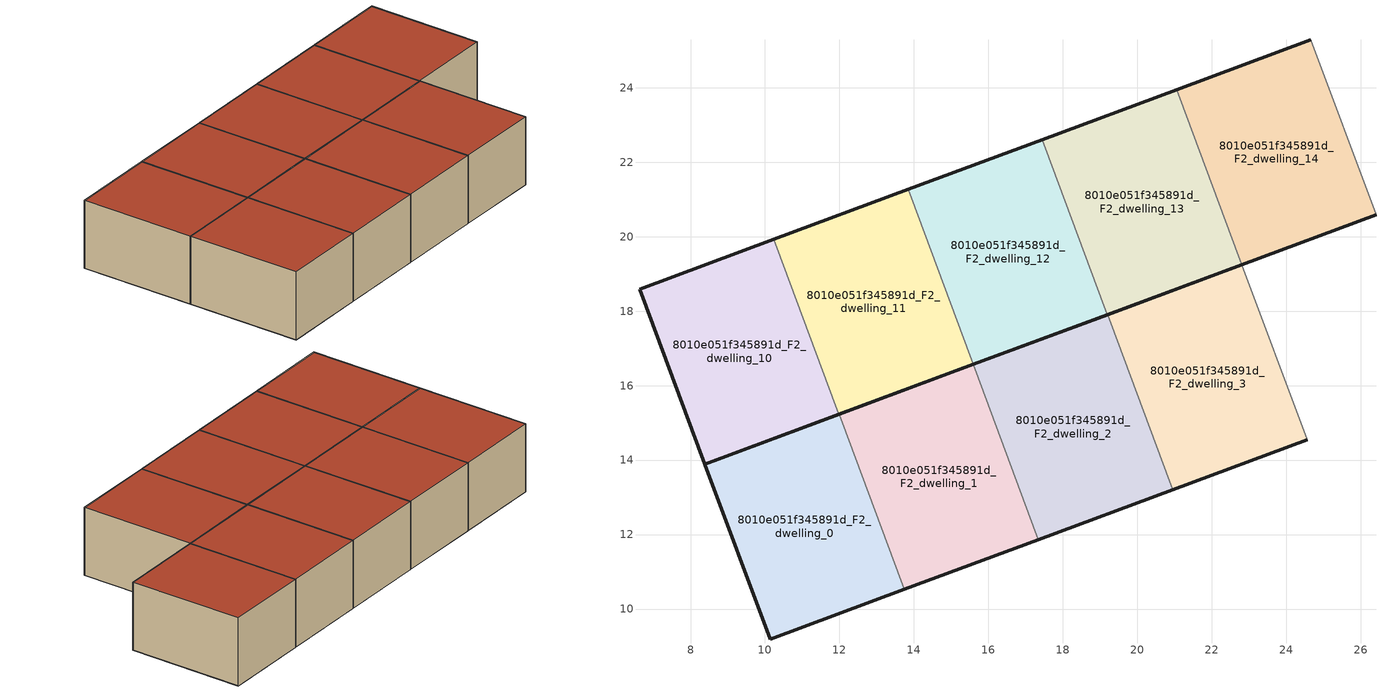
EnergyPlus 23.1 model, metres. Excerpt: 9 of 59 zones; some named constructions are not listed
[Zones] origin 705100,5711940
8010e051f345891d_F2_dwelling_0
 floor to 8010e051f345891d_F1_dwelling_0 (EU_floor_Construction): 13.74,10.53 11.99,15.23 8.38,13.89 10.14,9.19 z6
 wall outside (EU_wall_Construction): 13.74,10.53 10.14,9.19 8.38,13.89 11.99,15.23 z6:9
 wall to 8010e051f345891d_F2_dwelling_1 (EU_wall_Construction): 11.99,15.23 13.74,10.53 z6:9
 roof outside (EU_roof_Construction): 11.99,15.23 13.74,10.53 10.14,9.19 8.38,13.89 z9
8010e051f345891d_F2_dwelling_1
 floor to 8010e051f345891d_F1_dwelling_1 (EU_floor_Construction): 17.34,11.87 15.6,16.57 11.99,15.23 13.74,10.53 z6
 wall outside (EU_wall_Construction): 17.34,11.87 13.74,10.53 / 11.99,15.23 15.6,16.57 z6:9
 wall to 8010e051f345891d_F2_dwelling_2 (EU_wall_Construction): 15.6,16.57 17.34,11.87 z6:9
 roof outside (EU_roof_Construction): 15.6,16.57 17.34,11.87 13.74,10.53 11.99,15.23 z9
8010e051f345891d_F2_dwelling_10
 floor to 8010e051f345891d_F1_dwelling_10 (EU_floor_Construction): 11.99,15.23 10.24,19.93 6.63,18.59 8.38,13.89 z6
 wall outside (EU_wall_Construction): 11.99,15.23 8.38,13.89 6.63,18.59 10.24,19.93 z6:9
 wall to 8010e051f345891d_F2_dwelling_11 (EU_wall_Construction): 10.24,19.93 11.99,15.23 z6:9
 roof outside (EU_roof_Construction): 10.24,19.93 11.99,15.23 8.38,13.89 6.63,18.59 z9
8010e051f345891d_F2_dwelling_11
 floor to 8010e051f345891d_F1_dwelling_11 (EU_floor_Construction): 15.59,16.57 13.85,21.27 10.24,19.93 11.99,15.23 z6
 wall outside (EU_wall_Construction): 15.59,16.57 11.99,15.23 / 10.24,19.93 13.85,21.27 z6:9
 wall to 8010e051f345891d_F2_dwelling_12 (EU_wall_Construction): 13.85,21.27 15.59,16.57 z6:9
 roof outside (EU_roof_Construction): 13.85,21.27 15.59,16.57 11.99,15.23 10.24,19.93 z9
8010e051f345891d_F2_dwelling_12
 floor to 8010e051f345891d_F1_dwelling_12 (EU_floor_Construction): 19.2,17.91 17.45,22.61 13.85,21.27 15.59,16.57 z6
 wall outside (EU_wall_Construction): 19.2,17.91 15.59,16.57 / 13.85,21.27 17.45,22.61 z6:9
 wall to 8010e051f345891d_F2_dwelling_13 (EU_wall_Construction): 17.45,22.61 19.2,17.91 z6:9
 roof outside (EU_roof_Construction): 17.45,22.61 19.2,17.91 15.59,16.57 13.85,21.27 z9
8010e051f345891d_F2_dwelling_13
 floor to 8010e051f345891d_F1_dwelling_13 (EU_floor_Construction): 22.81,19.25 21.06,23.95 17.45,22.61 19.2,17.91 z6
 wall outside (EU_wall_Construction): 22.81,19.25 19.2,17.91 / 17.45,22.61 21.06,23.95 z6:9
 wall to 8010e051f345891d_F2_dwelling_14 (EU_wall_Construction): 21.06,23.95 22.81,19.25 z6:9
 roof outside (EU_roof_Construction): 21.06,23.95 22.81,19.25 19.2,17.91 17.45,22.61 z9
8010e051f345891d_F2_dwelling_14
 floor to 8010e051f345891d_F1_dwelling_14 (EU_floor_Construction): 26.41,20.58 24.67,25.29 21.06,23.95 22.81,19.25 z6
 wall outside (EU_wall_Construction): 26.41,20.58 22.81,19.25 / 21.06,23.95 24.67,25.29 z6:9
 wall to 8010e051f345891d_F2_dwelling_15 (EU_wall_Construction): 24.67,25.29 26.41,20.58 z6:9
 roof outside (EU_roof_Construction): 24.67,25.29 26.41,20.58 22.81,19.25 21.06,23.95 z9
8010e051f345891d_F2_dwelling_2
 floor to 8010e051f345891d_F1_dwelling_2 (EU_floor_Construction): 20.95,13.21 19.21,17.91 15.6,16.57 17.34,11.87 z6
 wall outside (EU_wall_Construction): 20.95,13.21 17.34,11.87 / 15.6,16.57 19.21,17.91 z6:9
 wall to 8010e051f345891d_F2_dwelling_3 (EU_wall_Construction): 19.21,17.91 20.95,13.21 z6:9
 roof outside (EU_roof_Construction): 19.21,17.91 20.95,13.21 17.34,11.87 15.6,16.57 z9
8010e051f345891d_F2_dwelling_3
 floor to 8010e051f345891d_F1_dwelling_3 (EU_floor_Construction): 24.56,14.54 22.81,19.25 19.21,17.91 20.95,13.21 z6
 wall outside (EU_wall_Construction): 24.56,14.54 20.95,13.21 / 19.21,17.91 22.81,19.25 z6:9
 wall to 8010e051f345891d_F2_dwelling_4 (EU_wall_Construction): 22.81,19.25 24.56,14.54 z6:9
 roof outside (EU_roof_Construction): 22.81,19.25 24.56,14.54 20.95,13.21 19.21,17.91 z9
[SCHEDULE:FILE] Column Number=1; Rows to Skip at Top=0; Number of Hours of Data=8760; Column Separator=Comma; Interpolate to Timestep=No; Minutes per Item=60; Adjust Schedule for Daylight Savings=Yes
Name | File
EU_Step8_GainSchedule_8010e051f345891d_F1_dwelling_13_f000 | ../../schedules/8010e051f345891d/8010e051f345891d_F1_dwelling_13_f000_gain.csv
EU_Step8_GainSchedule_8010e051f345891d_F1_dwelling_14_f000 | ../../schedules/8010e051f345891d/8010e051f345891d_F1_dwelling_14_f000_gain.csv
EU_Step8_GainSchedule_8010e051f345891d_F1_dwelling_15_f000 | ../../schedules/8010e051f345891d/8010e051f345891d_F1_dwelling_15_f000_gain.csv
EU_Step8_GainSchedule_8010e051f345891d_F1_dwelling_16_f000 | ../../schedules/8010e051f345891d/8010e051f345891d_F1_dwelling_16_f000_gain.csv
EU_Step8_GainSchedule_8010e051f345891d_F1_dwelling_17_f000 | ../../schedules/8010e051f345891d/8010e051f345891d_F1_dwelling_17_f000_gain.csv
EU_Step8_GainSchedule_8010e051f345891d_F1_dwelling_18_f000 | ../../schedules/8010e051f345891d/8010e051f345891d_F1_dwelling_18_f000_gain.csv
EU_Step8_GainSchedule_8010e051f345891d_F1_dwelling_19_f000 | ../../schedules/8010e051f345891d/8010e051f345891d_F1_dwelling_19_f000_gain.csv
